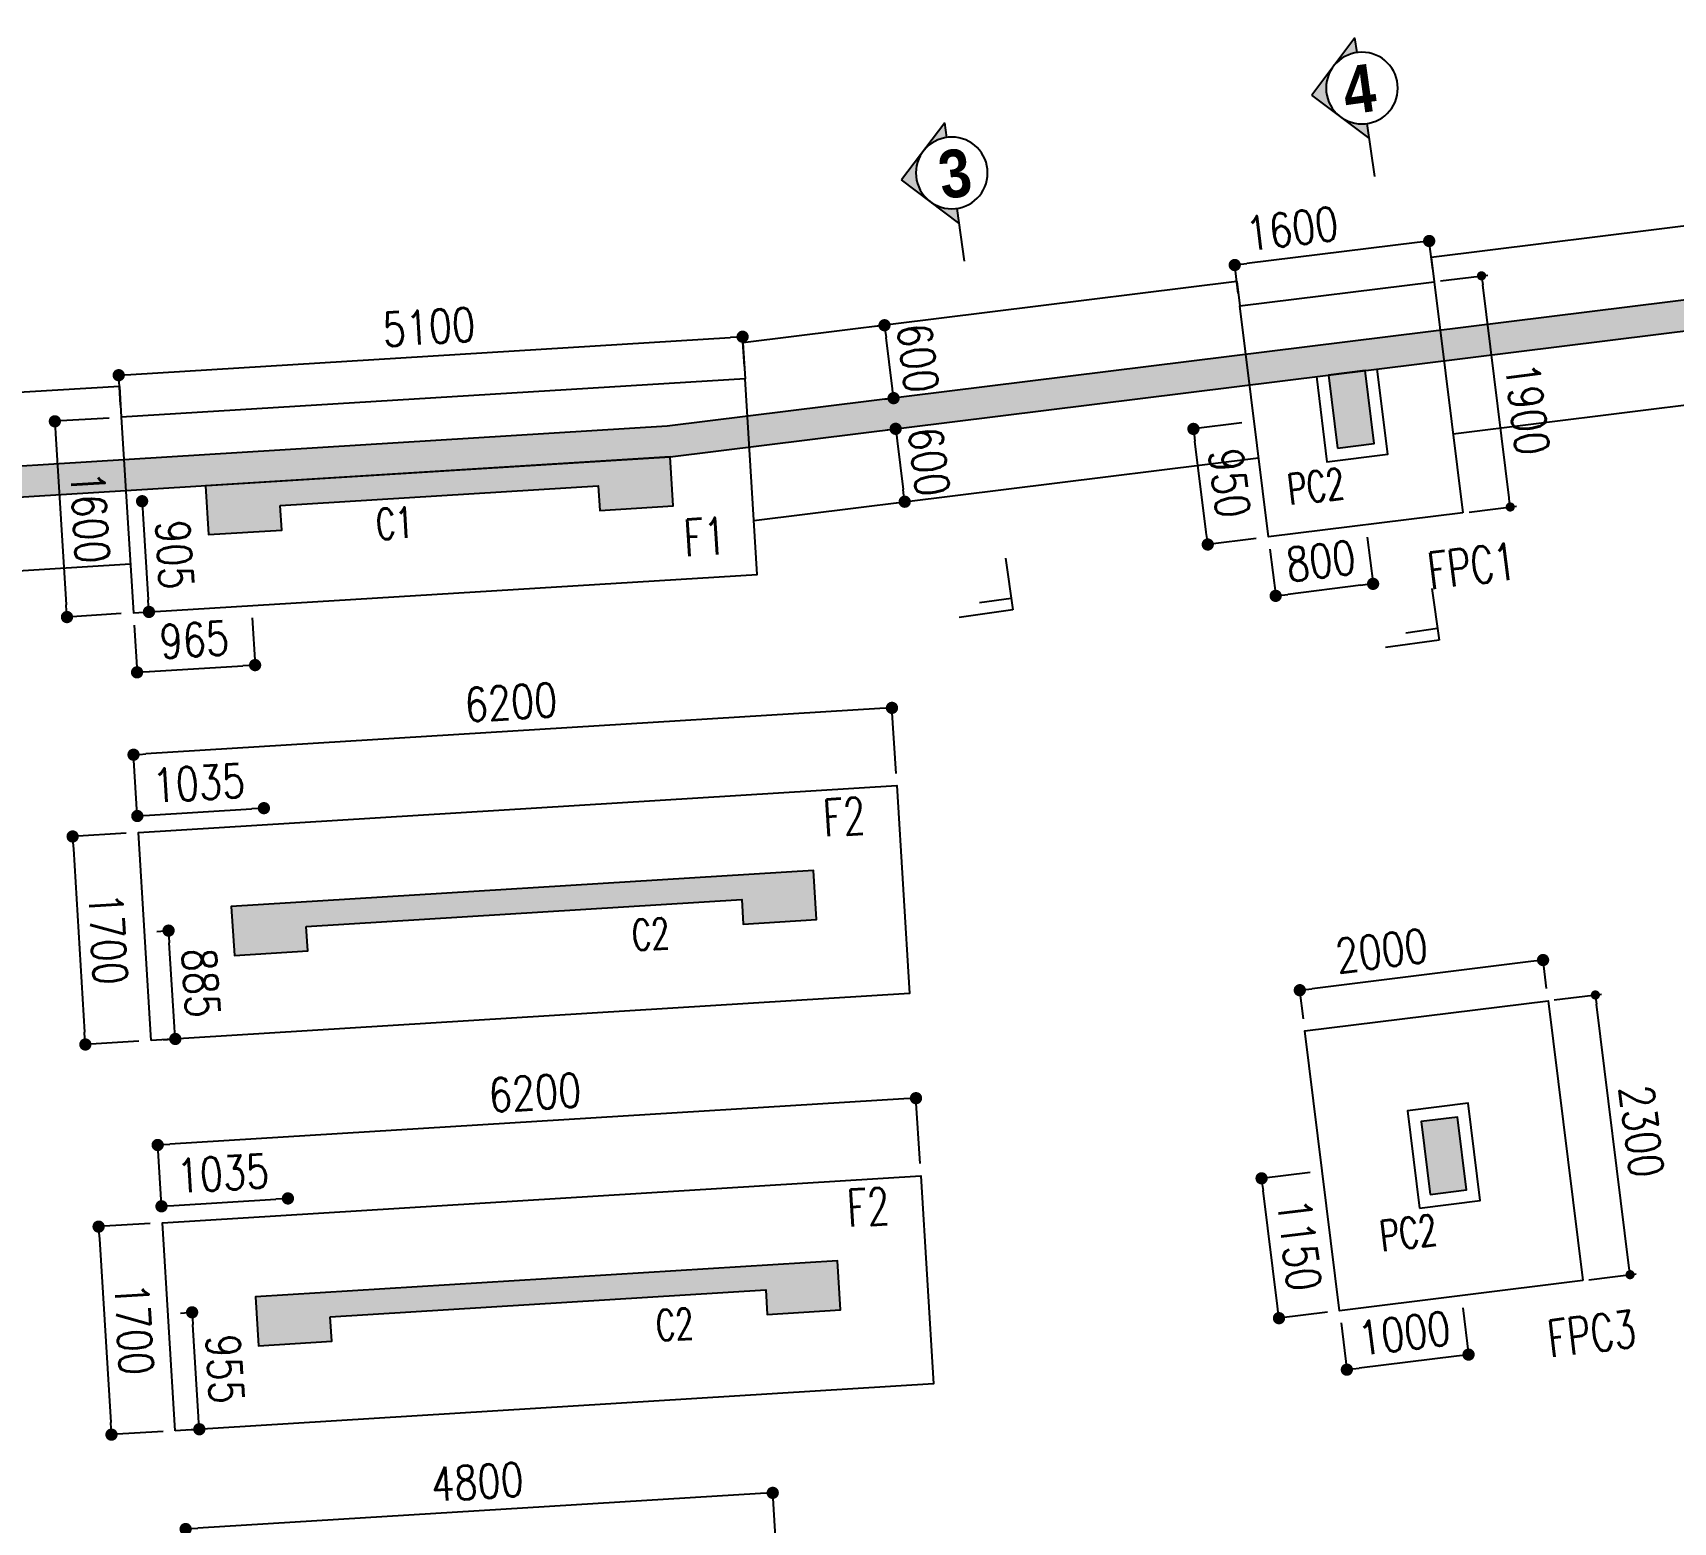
# Model space of a CAD drawing. Extents: x 473024 to 774629, y -1213442 to -1126596.
# Drawn here: x 539588 to 552974, y -1178833 to -1166683 of the extents above; entities that cross this region are included whole.
import ezdxf
from ezdxf.enums import TextEntityAlignment as Align

# ---------------------------------------------------------------- set-up
doc = ezdxf.new("R2010")
doc.units = 0
doc.header["$LTSCALE"] = 100
doc.header["$MEASUREMENT"] = 0
doc.header["$PDMODE"] = 2
doc.header["$PDSIZE"] = -10
doc.linetypes.add('CONTINU', pattern=[0])
doc.layers.get('0').update_dxf_attribs({"linetype": 'CONTINUOUS'})
doc.layers.get('Defpoints').update_dxf_attribs({"linetype": 'CONTINUOUS'})
for name, color, linetype in [('7', 7, 'CONTINUOUS'), ('a-podium col', 6, 'CONTINUOUS'), ('A-WAL', 7, 'CONTINUOUS'), ('C-STRU-COL-HAT', 253, 'CONTINUOUS'), ('COLNO', 6, 'CONTINUOUS'), ('column', 10, 'CONTINUOUS'), ('DIM1', 7, 'CONTINUOUS'), ('Footing', 2, 'CONTINUOUS'), ('Footing Nos', 4, 'CONTINUOUS'), ('PEDESTAL', 4, 'CONTINUOUS'), ('S-FOOTDIM', 9, 'CONTINUOUS'), ('sectecxt', 3, 'CONTINUOUS'), ('secton', 8, 'CONTINUOUS')]:
    doc.layers.add(name, color=color, linetype=linetype)
doc.styles.add('BOLD', font='bold.shx', dxfattribs={"width": 0.7})
doc.styles.add('ROMANS', font='romans.shx', dxfattribs={"width": 0.8})
doc.dimstyles.new('dim100', dxfattribs={"dimtxt": 275, "dimasz": 100, "dimexe": 50, "dimexo": 50, "dimgap": 100, "dimtad": 1, "dimdec": 0, "dimrnd": 5, "dimzin": 0, "dimdsep": 46, "dimtxsty": 'ROMANS', "dimblk": 'DOT', "dimcen": 0.09, "dimclrd": 9, "dimclre": 9, "dimclrt": 3, "dimadec": 0, "dimazin": 0, "dimtfac": 1, "dimtdec": 0, "dimtofl": 0, "dimtmove": 1, "dimatfit": 0, "dimldrblk": 'DOT', "dimfxl": 1, "dimtolj": 1, "dimtzin": 0, "dimarcsym": 0})

# ---------------------------------------------------------------- blocks, each defined once
blk = doc.blocks.new('_Dot')
at = {"color": 0, "linetype": 'ByBlock', "lineweight": -2}
blk.add_line((-0.5, 0), (-1, 0), dxfattribs=at)
at = {"color": 0, "linetype": 'ByBlock', "const_width": 0.5}
blk.add_lwpolyline([(-0.25, 0, 1), (0.25, 0, 1)], format="xyb", close=True, dxfattribs=at)
blk = doc.blocks.new('*D137')
at = {"layer": 'Defpoints', "color": 0, "transparency": 16777216}
for p in [(540646, -1176390), (540230, -1178119), (540751, -1178087)]:
    blk.add_point(p, dxfattribs=at)
at = {"layer": 'S-FOOTDIM', "color": 9, "lineweight": -2, "transparency": 16777216}
for p, q in [((540546, -1176396), (540125, -1176422)), ((540131, -1176522), (540224, -1178019)), ((540651, -1178093), (540230, -1178119))]:
    blk.add_line(p, q, dxfattribs=at)
at = {"layer": 'S-FOOTDIM', "color": 9, "lineweight": -2, "transparency": 16777216, "xscale": 100, "yscale": 100, "zscale": 100}
for p, rotation in [((540125, -1176422), 93.5320100666553), ((540230, -1178119), 273.5320100666553)]:
    blk.add_blockref('_Dot', p, dxfattribs=dict(at, rotation=rotation))
at = {"layer": 'S-FOOTDIM', "color": 3, "transparency": 16777216, "insert": (540414, -1177256), "char_height": 275, "attachment_point": 5, "rotation": 273.532, "style": 'ROMANS'}
blk.add_mtext('\\A1;1700', dxfattribs=at)
blk = doc.blocks.new('*D138')
at = {"layer": 'Defpoints', "color": 0, "transparency": 16777216}
for p in [(540607, -1175756), (546834, -1176008), (540646, -1176390)]:
    blk.add_point(p, dxfattribs=at)
at = {"layer": 'S-FOOTDIM', "color": 9, "lineweight": -2, "transparency": 16777216}
for p, q in [((546695, -1175380), (540707, -1175750)), ((546828, -1175908), (546795, -1175374)), ((540640, -1176290), (540607, -1175756))]:
    blk.add_line(p, q, dxfattribs=at)
at = {"layer": 'S-FOOTDIM', "color": 9, "lineweight": -2, "transparency": 16777216, "xscale": 100, "yscale": 100, "zscale": 100}
for p, rotation in [((546795, -1175374), 3.532010066655306), ((540607, -1175756), 183.5320100666553)]:
    blk.add_blockref('_Dot', p, dxfattribs=dict(at, rotation=rotation))
at = {"layer": 'S-FOOTDIM', "color": 3, "transparency": 16777216, "insert": (543686, -1175328), "char_height": 275, "attachment_point": 5, "rotation": 3.532, "style": 'ROMANS'}
blk.add_mtext('\\A1;6200', dxfattribs=at)
blk = doc.blocks.new('*D141')
at = {"layer": 'Defpoints', "color": 0, "transparency": 16777216}
for p in [(540449, -1173206), (540017, -1174936), (540554, -1174903)]:
    blk.add_point(p, dxfattribs=at)
at = {"layer": 'S-FOOTDIM', "color": 9, "lineweight": -2, "transparency": 16777216}
for p, q in [((540350, -1173212), (539913, -1173239)), ((539919, -1173339), (540011, -1174836)), ((540454, -1174909), (540017, -1174936))]:
    blk.add_line(p, q, dxfattribs=at)
at = {"layer": 'S-FOOTDIM', "color": 9, "lineweight": -2, "transparency": 16777216, "xscale": 100, "yscale": 100, "zscale": 100}
for p, rotation in [((539913, -1173239), 93.5320100666553), ((540017, -1174936), 273.5320100666553)]:
    blk.add_blockref('_Dot', p, dxfattribs=dict(at, rotation=rotation))
at = {"layer": 'S-FOOTDIM', "color": 3, "transparency": 16777216, "insert": (540202, -1174073), "char_height": 275, "attachment_point": 5, "rotation": 273.532, "style": 'ROMANS'}
blk.add_mtext('\\A1;1700', dxfattribs=at)
blk = doc.blocks.new('*D142')
at = {"layer": 'Defpoints', "color": 0, "transparency": 16777216}
for p in [(540410, -1172572), (546638, -1172824), (540449, -1173206)]:
    blk.add_point(p, dxfattribs=at)
at = {"layer": 'S-FOOTDIM', "color": 9, "lineweight": -2, "transparency": 16777216}
for p, q in [((546499, -1172196), (540510, -1172566)), ((546632, -1172724), (546599, -1172190)), ((540443, -1173106), (540410, -1172572))]:
    blk.add_line(p, q, dxfattribs=at)
at = {"layer": 'S-FOOTDIM', "color": 9, "lineweight": -2, "transparency": 16777216, "xscale": 100, "yscale": 100, "zscale": 100}
for p, rotation in [((546599, -1172190), 3.532010066655306), ((540410, -1172572), 183.5320100666553)]:
    blk.add_blockref('_Dot', p, dxfattribs=dict(at, rotation=rotation))
at = {"layer": 'S-FOOTDIM', "color": 3, "transparency": 16777216, "insert": (543490, -1172144), "char_height": 275, "attachment_point": 5, "rotation": 3.532, "style": 'ROMANS'}
blk.add_mtext('\\A1;6200', dxfattribs=at)
blk = doc.blocks.new('*D146')
at = {"layer": 'Defpoints', "color": 0, "transparency": 16777216}
for p in [(540835, -1178889), (545666, -1179236), (540875, -1179532)]:
    blk.add_point(p, dxfattribs=at)
at = {"layer": 'S-FOOTDIM', "color": 9, "lineweight": -2, "transparency": 16777216}
for p, q in [((545526, -1178600), (540935, -1178883)), ((545660, -1179137), (545626, -1178594)), ((540869, -1179432), (540835, -1178889))]:
    blk.add_line(p, q, dxfattribs=at)
at = {"layer": 'S-FOOTDIM', "color": 9, "lineweight": -2, "transparency": 16777216, "xscale": 100, "yscale": 100, "zscale": 100}
for p, rotation in [((545626, -1178594), 3.532010066655306), ((540835, -1178889), 183.5320100666553)]:
    blk.add_blockref('_Dot', p, dxfattribs=dict(at, rotation=rotation))
at = {"layer": 'S-FOOTDIM', "color": 3, "transparency": 16777216, "insert": (543216, -1178504), "char_height": 275, "attachment_point": 5, "rotation": 3.532, "style": 'ROMANS'}
blk.add_mtext('\\A1;4800', dxfattribs=at)
blk = doc.blocks.new('*D149')
at = {"layer": 'Defpoints', "color": 0, "transparency": 16777216}
for p in [(540310, -1169818), (539867, -1171449), (540409, -1171415)]:
    blk.add_point(p, dxfattribs=at)
at = {"layer": 'S-FOOTDIM', "color": 9, "lineweight": -2, "transparency": 16777216}
for p, q in [((540211, -1169825), (539768, -1169852)), ((539774, -1169952), (539861, -1171349)), ((540309, -1171421), (539867, -1171449))]:
    blk.add_line(p, q, dxfattribs=at)
at = {"layer": 'S-FOOTDIM', "color": 9, "lineweight": -2, "transparency": 16777216, "xscale": 100, "yscale": 100, "zscale": 100}
for p, rotation in [((539768, -1169852), 93.5320100666553), ((539867, -1171449), 273.5320100666553)]:
    blk.add_blockref('_Dot', p, dxfattribs=dict(at, rotation=rotation))
at = {"layer": 'S-FOOTDIM', "color": 3, "transparency": 16777216, "insert": (540055, -1170636), "char_height": 275, "attachment_point": 5, "rotation": 273.532, "style": 'ROMANS'}
blk.add_mtext('\\A1;1600', dxfattribs=at)
blk = doc.blocks.new('*D150')
at = {"layer": 'Defpoints', "color": 0, "transparency": 16777216}
for p in [(545380, -1169162), (545401, -1169504), (540310, -1169818)]:
    blk.add_point(p, dxfattribs=at)
at = {"layer": 'S-FOOTDIM', "color": 9, "lineweight": -2, "transparency": 16777216}
for p, q in [((540389, -1169470), (545280, -1169168)), ((545395, -1169404), (545380, -1169162)), ((540304, -1169719), (540289, -1169476))]:
    blk.add_line(p, q, dxfattribs=at)
at = {"layer": 'S-FOOTDIM', "color": 9, "lineweight": -2, "transparency": 16777216, "xscale": 100, "yscale": 100, "zscale": 100}
for p, rotation in [((545380, -1169162), 3.532010066655322), ((540289, -1169476), 183.5320100666553)]:
    blk.add_blockref('_Dot', p, dxfattribs=dict(at, rotation=rotation))
at = {"layer": 'S-FOOTDIM', "color": 3, "transparency": 16777216, "insert": (542820, -1169082), "char_height": 275, "attachment_point": 5, "rotation": 3.532, "style": 'ROMANS'}
blk.add_mtext('\\A1;5100', dxfattribs=at)
blk = doc.blocks.new('A$C0C5E7853')
at = {"layer": 'secton', "linetype": 'CONTINU', "ltscale": 240}
for points in [[(281, 842, -0.198912), (562, 959), (562, 1123)], [(281, 842), (0, 562), (281, 281, -0.198912), (165, 562, -0.198912)], [(562, 165, -0.198912), (281, 281), (562, 0)]]:
    blk.add_hatch(color=8, dxfattribs=at).paths.add_polyline_path(points)
at = {"layer": 'secton', "color": 2}
blk.add_line((562, 959, 0), (562, 1549, 0), dxfattribs=at)
at = {"layer": 'secton', "color": 2, "linetype": 'Continuous'}
for p, q in [((562, 1123, 0), (0, 562, 0)), ((562, 0, 0), (0, 562, 0)), ((562, 165, 0), (562, 0, 0))]:
    blk.add_line(p, q, dxfattribs=at)
at = {"layer": 'secton', "color": 2}
blk.add_circle((562, 562, 0), 397, dxfattribs=at)
blk = doc.blocks.new('*D281')
at = {"layer": 'Defpoints', "color": 0, "linetype": 'ByBlock', "transparency": 16777216}
for p in [(549615, -1176028), (550110, -1175967), (550252, -1177108)]:
    blk.add_point(p, dxfattribs=at)
at = {"layer": 'S-FOOTDIM', "color": 9, "lineweight": -2, "transparency": 16777216}
for p, q in [((550011, -1175979), (549615, -1176028)), ((549744, -1177070), (549627, -1176128)), ((550152, -1177120), (549757, -1177169))]:
    blk.add_line(p, q, dxfattribs=at)
at = {"layer": 'S-FOOTDIM', "color": 9, "linetype": 'ByBlock', "lineweight": -2, "transparency": 16777216, "xscale": 100, "yscale": 100, "zscale": 100}
for p, rotation in [((549615, -1176028), 97.0664807915418), ((549757, -1177169), 277.0664807915418)]:
    blk.add_blockref('_Dot', p, dxfattribs=dict(at, rotation=rotation))
at = {"layer": 'S-FOOTDIM', "color": 3, "linetype": 'ByBlock', "transparency": 16777216, "insert": (549922, -1176570), "char_height": 275, "attachment_point": 5, "rotation": 277.0665, "style": 'ROMANS'}
blk.add_mtext('\\A1;1150', dxfattribs=at)
blk = doc.blocks.new('DOT')
at = {"layer": '7', "color": 0, "linetype": 'ByBlock'}
blk.add_line((-0.5, 0), (-1, 0), dxfattribs=at)
at = {"layer": '7', "color": 0, "linetype": 'ByBlock', "const_width": 0.5}
blk.add_lwpolyline([(-0.25, 0, 1), (0.25, 0, 1)], format="xyb", close=True, dxfattribs=at)
blk = doc.blocks.new('*D282')
at = {"layer": 'Defpoints', "color": 0, "linetype": 'ByBlock', "transparency": 16777216}
for p in [(551245, -1176985), (550252, -1177108), (550311, -1177589)]:
    blk.add_point(p, dxfattribs=at)
at = {"layer": 'S-FOOTDIM', "color": 9, "lineweight": -2, "transparency": 16777216}
for p, q in [((551257, -1177084), (551304, -1177466)), ((550264, -1177207), (550311, -1177589)), ((551205, -1177478), (550410, -1177577))]:
    blk.add_line(p, q, dxfattribs=at)
at = {"layer": 'S-FOOTDIM', "color": 9, "linetype": 'ByBlock', "lineweight": -2, "transparency": 16777216}
for p, xscale, yscale, zscale, rotation in [((550311, -1177589), 100, 100, 100, 187.0664807947774), ((551304, -1177466), 99.99999999999999, 99.99999999999999, 99.99999999999999, 7.066480794777444)]:
    blk.add_blockref('_Dot', p, dxfattribs=dict(at, xscale=xscale, yscale=yscale, zscale=zscale, rotation=rotation))
at = {"layer": 'S-FOOTDIM', "color": 3, "linetype": 'ByBlock', "transparency": 16777216, "insert": (550779, -1177292), "char_height": 275, "attachment_point": 5, "rotation": 7.0665, "style": 'ROMANS'}
blk.add_mtext('\\A1;1000', dxfattribs=at)
blk = doc.blocks.new('*D283')
at = {"layer": 'Defpoints', "color": 0, "linetype": 'ByBlock', "transparency": 16777216}
for p in [(549554, -1169853), (549059, -1169914), (549671, -1170795)]:
    blk.add_point(p, dxfattribs=at)
at = {"layer": 'S-FOOTDIM', "color": 9, "lineweight": -2, "transparency": 16777216}
for p, q in [((549454, -1169865), (549059, -1169914)), ((549163, -1170757), (549071, -1170013)), ((549571, -1170807), (549176, -1170857))]:
    blk.add_line(p, q, dxfattribs=at)
at = {"layer": 'S-FOOTDIM', "color": 9, "linetype": 'ByBlock', "lineweight": -2, "transparency": 16777216}
for p, xscale, yscale, zscale, rotation in [((549059, -1169914), 99.99999999999999, 99.99999999999999, 99.99999999999999, 97.06648079153602), ((549176, -1170857), 100, 100, 100, 277.066480791536)]:
    blk.add_blockref('_Dot', p, dxfattribs=dict(at, xscale=xscale, yscale=yscale, zscale=zscale, rotation=rotation))
at = {"layer": 'S-FOOTDIM', "color": 3, "linetype": 'ByBlock', "transparency": 16777216, "insert": (549353, -1170356), "char_height": 275, "attachment_point": 5, "rotation": 277.0665, "style": 'ROMANS'}
blk.add_mtext('\\A1;950', dxfattribs=at)
blk = doc.blocks.new('*D284')
at = {"layer": 'Defpoints', "color": 0, "linetype": 'ByBlock', "transparency": 16777216}
for p in [(550465, -1170697), (549671, -1170795), (549730, -1171276)]:
    blk.add_point(p, dxfattribs=at)
at = {"layer": 'S-FOOTDIM', "color": 9, "lineweight": -2, "transparency": 16777216}
for p, q in [((550477, -1170796), (550525, -1171178)), ((549683, -1170894), (549730, -1171276)), ((550426, -1171190), (549829, -1171264))]:
    blk.add_line(p, q, dxfattribs=at)
at = {"layer": 'S-FOOTDIM', "color": 9, "linetype": 'ByBlock', "lineweight": -2, "transparency": 16777216}
for p, xscale, yscale, zscale, rotation in [((549730, -1171276), 99.99999999999999, 99.99999999999999, 99.99999999999999, 187.0664807955901), ((550525, -1171178), 100, 100, 100, 7.066480795590108)]:
    blk.add_blockref('_Dot', p, dxfattribs=dict(at, xscale=xscale, yscale=yscale, zscale=zscale, rotation=rotation))
at = {"layer": 'S-FOOTDIM', "color": 3, "linetype": 'ByBlock', "transparency": 16777216, "insert": (550098, -1170991), "char_height": 275, "attachment_point": 5, "rotation": 7.0665, "style": 'ROMANS'}
blk.add_mtext('\\A1;800', dxfattribs=at)
blk = doc.blocks.new('*D285')
at = {"layer": 'Defpoints', "color": 0, "linetype": 'ByBlock', "transparency": 16777216}
for p in [(551410, -1168665), (551025, -1168713), (551258, -1170598)]:
    blk.add_point(p, dxfattribs=at)
at = {"layer": 'S-FOOTDIM', "color": 9, "lineweight": -2, "transparency": 16777216}
for p, q in [((551074, -1168707), (551460, -1168659)), ((551635, -1170476), (551420, -1168739)), ((551308, -1170592), (551694, -1170544))]:
    blk.add_line(p, q, dxfattribs=at)
at = {"layer": 'S-FOOTDIM', "color": 9, "linetype": 'ByBlock', "lineweight": -2, "transparency": 16777216, "xscale": 75, "yscale": 75, "zscale": 75}
for p, rotation in [((551410, -1168665), 97.06648081012553), ((551644, -1170551), 277.0664808101255)]:
    blk.add_blockref('_Dot', p, dxfattribs=dict(at, rotation=rotation))
at = {"layer": 'S-FOOTDIM', "color": 3, "linetype": 'ByBlock', "transparency": 16777216, "insert": (551784, -1169751), "char_height": 275, "attachment_point": 5, "rotation": 277.0665, "style": 'ROMANS'}
blk.add_mtext('\\A1;1900', dxfattribs=at)
blk = doc.blocks.new('*D286')
at = {"layer": 'Defpoints', "color": 0, "linetype": 'ByBlock', "transparency": 16777216}
for p in [(549396, -1168577), (551025, -1168713), (549437, -1168910)]:
    blk.add_point(p, dxfattribs=at)
at = {"layer": 'S-FOOTDIM', "color": 9, "lineweight": -2, "transparency": 16777216}
for p, q in [((550884, -1168393), (549495, -1168565)), ((551012, -1168614), (550983, -1168381)), ((549424, -1168810), (549396, -1168577))]:
    blk.add_line(p, q, dxfattribs=at)
at = {"layer": 'S-FOOTDIM', "color": 9, "linetype": 'ByBlock', "lineweight": -2, "transparency": 16777216, "xscale": 100, "yscale": 100, "zscale": 100}
for p, rotation in [((550983, -1168381), 7.066480810128965), ((549396, -1168577), 187.0664808101289)]:
    blk.add_blockref('_Dot', p, dxfattribs=dict(at, rotation=rotation))
at = {"layer": 'S-FOOTDIM', "color": 3, "linetype": 'ByBlock', "transparency": 16777216, "insert": (549864, -1168280), "char_height": 275, "attachment_point": 5, "rotation": 7.0665, "style": 'ROMANS'}
blk.add_mtext('\\A1;1600', dxfattribs=at)
blk = doc.blocks.new('*D356')
at = {"layer": 'Defpoints', "color": 0, "linetype": 'ByBlock', "transparency": 16777216}
for p in [(540692, -1177133), (540888, -1177121), (540751, -1178087)]:
    blk.add_point(p, dxfattribs=at)
at = {"layer": 'S-FOOTDIM', "color": 9, "lineweight": -2, "transparency": 16777216}
for p, q in [((540792, -1177127), (540888, -1177121)), ((540941, -1177975), (540894, -1177221)), ((540851, -1178081), (540947, -1178075))]:
    blk.add_line(p, q, dxfattribs=at)
at = {"layer": 'S-FOOTDIM', "color": 9, "linetype": 'ByBlock', "lineweight": -2, "transparency": 16777216, "xscale": 100, "yscale": 100, "zscale": 100}
for p, rotation in [((540888, -1177121), 93.53201006618751), ((540947, -1178075), 273.5320100661875)]:
    blk.add_blockref('_Dot', p, dxfattribs=dict(at, rotation=rotation))
at = {"layer": 'S-FOOTDIM', "color": 3, "linetype": 'ByBlock', "transparency": 16777216, "insert": (541155, -1177583), "char_height": 275, "attachment_point": 5, "rotation": 273.532, "style": 'ROMANS'}
blk.add_mtext('\\A1;955', dxfattribs=at)
blk = doc.blocks.new('*D357')
at = {"layer": 'Defpoints', "color": 0, "linetype": 'ByBlock', "transparency": 16777216}
for p in [(541670, -1176192), (541679, -1176326), (540646, -1176390)]:
    blk.add_point(p, dxfattribs=at)
at = {"layer": 'S-FOOTDIM', "color": 9, "lineweight": -2, "transparency": 16777216}
for p, q in [((540738, -1176249), (541570, -1176198)), ((541672, -1176227), (541670, -1176192)), ((540640, -1176290), (540638, -1176256))]:
    blk.add_line(p, q, dxfattribs=at)
at = {"layer": 'S-FOOTDIM', "color": 9, "linetype": 'ByBlock', "lineweight": -2, "transparency": 16777216, "xscale": 100, "yscale": 100, "zscale": 100}
for p, rotation in [((541670, -1176192), 3.53201006618925), ((540638, -1176256), 183.5320100661893)]:
    blk.add_blockref('_Dot', p, dxfattribs=dict(at, rotation=rotation))
at = {"layer": 'S-FOOTDIM', "color": 3, "linetype": 'ByBlock', "transparency": 16777216, "insert": (541139, -1175987), "char_height": 275, "attachment_point": 5, "rotation": 3.532, "style": 'ROMANS'}
blk.add_mtext('\\A1;1035', dxfattribs=at)
blk = doc.blocks.new('*D360')
at = {"layer": 'Defpoints', "color": 0, "linetype": 'ByBlock', "transparency": 16777216}
for p in [(540500, -1174019), (540696, -1174007), (540554, -1174903)]:
    blk.add_point(p, dxfattribs=at)
at = {"layer": 'S-FOOTDIM', "color": 9, "lineweight": -2, "transparency": 16777216}
for p, q in [((540599, -1174013), (540696, -1174007)), ((540745, -1174791), (540702, -1174107)), ((540654, -1174897), (540751, -1174891))]:
    blk.add_line(p, q, dxfattribs=at)
at = {"layer": 'S-FOOTDIM', "color": 9, "linetype": 'ByBlock', "lineweight": -2, "transparency": 16777216, "xscale": 100, "yscale": 100, "zscale": 100}
for p, rotation in [((540696, -1174007), 93.5320100661842), ((540751, -1174891), 273.5320100661842)]:
    blk.add_blockref('_Dot', p, dxfattribs=dict(at, rotation=rotation))
at = {"layer": 'S-FOOTDIM', "color": 3, "linetype": 'ByBlock', "transparency": 16777216, "insert": (540960, -1174434), "char_height": 275, "attachment_point": 5, "rotation": 273.532, "style": 'ROMANS'}
blk.add_mtext('\\A1;885', dxfattribs=at)
blk = doc.blocks.new('*D361')
at = {"layer": 'Defpoints', "color": 0, "linetype": 'ByBlock', "transparency": 16777216}
for p in [(541474, -1173008), (540449, -1173206), (541482, -1173142)]:
    blk.add_point(p, dxfattribs=at)
at = {"layer": 'S-FOOTDIM', "color": 9, "lineweight": -2, "transparency": 16777216}
for p, q in [((540443, -1173106), (540441, -1173072)), ((540541, -1173066), (541374, -1173014)), ((541476, -1173043), (541474, -1173008))]:
    blk.add_line(p, q, dxfattribs=at)
at = {"layer": 'S-FOOTDIM', "color": 9, "linetype": 'ByBlock', "lineweight": -2, "transparency": 16777216, "xscale": 100, "yscale": 100, "zscale": 100}
for p, rotation in [((541474, -1173008), 3.53201006618925), ((540441, -1173072), 183.5320100661893)]:
    blk.add_blockref('_Dot', p, dxfattribs=dict(at, rotation=rotation))
at = {"layer": 'S-FOOTDIM', "color": 3, "linetype": 'ByBlock', "transparency": 16777216, "insert": (540943, -1172803), "char_height": 275, "attachment_point": 5, "rotation": 3.532, "style": 'ROMANS'}
blk.add_mtext('\\A1;1035', dxfattribs=at)
blk = doc.blocks.new('*D364')
at = {"layer": 'Defpoints', "color": 0, "linetype": 'ByBlock', "transparency": 16777216}
for p in [(541372, -1171356), (540409, -1171415), (541402, -1171841)]:
    blk.add_point(p, dxfattribs=at)
at = {"layer": 'S-FOOTDIM', "color": 9, "lineweight": -2, "transparency": 16777216}
for p, q in [((541378, -1171456), (541402, -1171841)), ((540415, -1171515), (540439, -1171900)), ((540539, -1171894), (541302, -1171847))]:
    blk.add_line(p, q, dxfattribs=at)
at = {"layer": 'S-FOOTDIM', "color": 9, "linetype": 'ByBlock', "lineweight": -2, "transparency": 16777216}
for p, xscale, yscale, zscale, rotation in [((540439, -1171900), 99.99999999999999, 99.99999999999999, 99.99999999999999, 183.5320100658596), ((541402, -1171841), 100, 100, 100, 3.53201006585967)]:
    blk.add_blockref('_Dot', p, dxfattribs=dict(at, xscale=xscale, yscale=yscale, zscale=zscale, rotation=rotation))
at = {"layer": 'S-FOOTDIM', "color": 3, "linetype": 'ByBlock', "transparency": 16777216, "insert": (540906, -1171634), "char_height": 275, "attachment_point": 5, "rotation": 3.532, "style": 'ROMANS'}
blk.add_mtext('\\A1;965', dxfattribs=at)
blk = doc.blocks.new('*D365')
at = {"layer": 'Defpoints', "color": 0, "linetype": 'ByBlock', "transparency": 16777216}
for p in [(540353, -1170511), (540409, -1171415), (540536, -1171407)]:
    blk.add_point(p, dxfattribs=at)
at = {"layer": 'S-FOOTDIM', "color": 9, "lineweight": -2, "transparency": 16777216}
for p, q in [((540453, -1170505), (540480, -1170504)), ((540487, -1170603), (540530, -1171308)), ((540509, -1171409), (540536, -1171407))]:
    blk.add_line(p, q, dxfattribs=at)
at = {"layer": 'S-FOOTDIM', "color": 9, "linetype": 'ByBlock', "lineweight": -2, "transparency": 16777216, "xscale": 100, "yscale": 100, "zscale": 100}
for p, rotation in [((540480, -1170504), 93.5320100658514), ((540536, -1171407), 273.5320100658514)]:
    blk.add_blockref('_Dot', p, dxfattribs=dict(at, rotation=rotation))
at = {"layer": 'S-FOOTDIM', "color": 3, "linetype": 'ByBlock', "transparency": 16777216, "insert": (540745, -1170941), "char_height": 275, "attachment_point": 5, "rotation": 273.532, "style": 'ROMANS'}
blk.add_mtext('\\A1;905', dxfattribs=at)
blk = doc.blocks.new('*D539')
at = {"layer": 'Defpoints', "color": 0, "linetype": 'ByBlock', "transparency": 16777216}
for p in [(546363, -1169089), (546538, -1169068), (546437, -1169685)]:
    blk.add_point(p, dxfattribs=at)
at = {"layer": 'S-FOOTDIM', "color": 9, "lineweight": -2, "transparency": 16777216}
for p, q in [((546462, -1169077), (546538, -1169068)), ((546600, -1169564), (546551, -1169167)), ((546536, -1169672), (546612, -1169663))]:
    blk.add_line(p, q, dxfattribs=at)
at = {"layer": 'S-FOOTDIM', "color": 9, "linetype": 'ByBlock', "lineweight": -2, "transparency": 16777216, "xscale": 100, "yscale": 100, "zscale": 100}
for p, rotation in [((546538, -1169068), 97.06642161483317), ((546612, -1169663), 277.0664216148332)]:
    blk.add_blockref('_Dot', p, dxfattribs=dict(at, rotation=rotation))
at = {"layer": 'S-FOOTDIM', "color": 3, "linetype": 'ByBlock', "transparency": 16777216, "insert": (546811, -1169336), "char_height": 275, "attachment_point": 5, "rotation": 277.0664, "style": 'ROMANS'}
blk.add_mtext('\\A1;600', dxfattribs=at)
blk = doc.blocks.new('*D540')
at = {"layer": 'Defpoints', "color": 0, "linetype": 'ByBlock', "transparency": 16777216}
for p in [(546462, -1169934), (546535, -1170529), (546703, -1170508)]:
    blk.add_point(p, dxfattribs=at)
at = {"layer": 'S-FOOTDIM', "color": 9, "lineweight": -2, "transparency": 16777216}
for p, q in [((546561, -1169921), (546629, -1169913)), ((546641, -1170012), (546691, -1170409)), ((546635, -1170517), (546703, -1170508))]:
    blk.add_line(p, q, dxfattribs=at)
at = {"layer": 'S-FOOTDIM', "color": 9, "linetype": 'ByBlock', "lineweight": -2, "transparency": 16777216, "xscale": 100, "yscale": 100, "zscale": 100}
for p, rotation in [((546629, -1169913), 97.0664216148359), ((546703, -1170508), 277.0664216148359)]:
    blk.add_blockref('_Dot', p, dxfattribs=dict(at, rotation=rotation))
at = {"layer": 'S-FOOTDIM', "color": 3, "linetype": 'ByBlock', "transparency": 16777216, "insert": (546902, -1170181), "char_height": 275, "attachment_point": 5, "rotation": 277.0664, "style": 'ROMANS'}
blk.add_mtext('\\A1;600', dxfattribs=at)
blk = doc.blocks.new('*D615')
at = {"layer": 'Defpoints', "color": 0, "linetype": 'ByBlock', "transparency": 16777216}
for p in [(551953, -1174579), (552339, -1174532), (552236, -1176862)]:
    blk.add_point(p, dxfattribs=at)
at = {"layer": 'S-FOOTDIM', "color": 9, "lineweight": -2, "transparency": 16777216}
for p, q in [((552003, -1174573), (552389, -1174525)), ((552613, -1176740), (552348, -1174606)), ((552286, -1176856), (552672, -1176808))]:
    blk.add_line(p, q, dxfattribs=at)
at = {"layer": 'S-FOOTDIM', "color": 9, "linetype": 'ByBlock', "lineweight": -2, "transparency": 16777216, "xscale": 75, "yscale": 75, "zscale": 75}
for p, rotation in [((552339, -1174532), 97.06648081012567), ((552622, -1176814), 277.0664808101257)]:
    blk.add_blockref('_Dot', p, dxfattribs=dict(at, rotation=rotation))
at = {"layer": 'S-FOOTDIM', "color": 3, "linetype": 'ByBlock', "transparency": 16777216, "insert": (552716, -1175644), "char_height": 275, "attachment_point": 5, "rotation": 277.0665, "style": 'ROMANS'}
blk.add_mtext('\\A1;2300', dxfattribs=at)
blk = doc.blocks.new('*D616')
at = {"layer": 'Defpoints', "color": 0, "linetype": 'ByBlock', "transparency": 16777216}
for p in [(549927, -1174493), (551953, -1174579), (549969, -1174825)]:
    blk.add_point(p, dxfattribs=at)
at = {"layer": 'S-FOOTDIM', "color": 9, "lineweight": -2, "transparency": 16777216}
for p, q in [((551813, -1174259), (550027, -1174481)), ((551941, -1174480), (551912, -1174247)), ((549956, -1174726), (549927, -1174493))]:
    blk.add_line(p, q, dxfattribs=at)
at = {"layer": 'S-FOOTDIM', "color": 9, "linetype": 'ByBlock', "lineweight": -2, "transparency": 16777216, "xscale": 100, "yscale": 100, "zscale": 100}
for p, rotation in [((551912, -1174247), 7.066480810124308), ((549927, -1174493), 187.0664808101243)]:
    blk.add_blockref('_Dot', p, dxfattribs=dict(at, rotation=rotation))
at = {"layer": 'S-FOOTDIM', "color": 3, "linetype": 'ByBlock', "transparency": 16777216, "insert": (550594, -1174171), "char_height": 275, "attachment_point": 5, "rotation": 7.0665, "style": 'ROMANS'}
blk.add_mtext('\\A1;2000', dxfattribs=at)

msp = doc.modelspace()

# ---------------------------------------------------------------- hatches: boundary and pattern name
at = {"layer": 'C-STRU-COL-HAT'}
h = msp.add_hatch(color=256, dxfattribs=at)
h.dxf.hatch_style = 1
h.paths.add_polyline_path([(481171.4, -1168245.7), (481145.8, -1168494.4), (497157.5, -1170143.1), (507507.6, -1170782.2), (534409.4, -1170782.1), (544787.9, -1170141), (561418, -1168079.6), (561367.8, -1167833.9), (544764.8, -1169892), (534400.3, -1170532.2), (507515.3, -1170532.2), (497178.8, -1169893.9)])
h = msp.add_hatch(color=256, dxfattribs=at)
h.dxf.hatch_style = 1
h.paths.add_polyline_path([(550161.8, -1169474.7), (550235.6, -1170070.2), (550533.3, -1170033.3), (550459.5, -1169437.8)])
h = msp.add_hatch(color=256, dxfattribs=at)
h.dxf.hatch_style = 1
h.paths.add_polyline_path([(541607.4, -1170539.8), (544202.5, -1170379.6), (544214.8, -1170579.3), (544813.6, -1170542.3), (544789, -1170143.1), (540996.2, -1170377.2), (540996.2, -1170377.2), (540996.2, -1170377.2), (541020.9, -1170776.4), (541619.7, -1170739.4)])
h = msp.add_hatch(color=256, dxfattribs=at)
h.dxf.hatch_style = 1
h.paths.add_polyline_path([(541819.3, -1173973.3), (545372.6, -1173754), (545384.9, -1173953.6), (545983.7, -1173916.6), (545959.1, -1173517.4), (541208.1, -1173810.6), (541208.1, -1173810.6), (541208.1, -1173810.6), (541232.8, -1174209.9), (541831.6, -1174172.9)])
h = msp.add_hatch(color=256, dxfattribs=at)
h.dxf.hatch_style = 1
h.paths.add_polyline_path([(550990.5, -1176159.9), (551288.2, -1176123), (551214.4, -1175527.6), (550916.7, -1175564.5)])
h = msp.add_hatch(color=256, dxfattribs=at)
h.dxf.hatch_style = 1
h.paths.add_polyline_path([(542015.9, -1177157.2), (545569.1, -1176937.9), (545581.4, -1177137.5), (546180.3, -1177100.6), (546155.6, -1176701.3), (541404.7, -1176994.6), (541404.7, -1176994.6), (541404.7, -1176994.6), (541429.3, -1177393.8), (542028.2, -1177356.8)])

# ---------------------------------------------------------------- linework, layer by layer
at = {"layer": 'a-podium col', "elevation": 0}
for points in [[(550235.6, -1170070.2), (550533.3, -1170033.3), (550459.5, -1169437.8), (550161.8, -1169474.7)], [(550990.5, -1176159.9), (551288.2, -1176123), (551214.4, -1175527.6), (550916.7, -1175564.5)]]:
    msp.add_lwpolyline(points, close=True, dxfattribs=at)
at = {"layer": 'A-WAL', "color": 6, "elevation": 0}
for points in [[(561383.8, -1167831.9), (558244.7, -1168221), (558170.3, -1168230.2), (544764.8, -1169892), (534400.3, -1170532.2), (507515.3, -1170532.2), (497178.8, -1169893.9), (481171.4, -1168245.7)], [(481145.8, -1168494.4), (497158.3, -1170143.1), (507507.6, -1170782.2), (534408, -1170782.2), (544787.9, -1170141), (558201, -1168478.3), (558275.5, -1168469.1), (561438.1, -1168077.1)]]:
    msp.add_lwpolyline(points, dxfattribs=at)
at = {"layer": 'column', "color": 1, "elevation": 0}
for points in [[(541607.4, -1170539.8), (544202.5, -1170379.6), (544214.8, -1170579.3), (544813.6, -1170542.3), (544789, -1170143.1), (540996.2, -1170377.2), (540996.2, -1170377.2), (540996.2, -1170377.2), (541020.9, -1170776.4), (541619.7, -1170739.4), (541607.4, -1170539.8)], [(541607.4, -1170539.8), (544202.5, -1170379.6), (544214.8, -1170579.3), (544813.6, -1170542.3), (544789, -1170143.1), (540996.2, -1170377.2), (540996.2, -1170377.2), (540996.2, -1170377.2), (541020.9, -1170776.4), (541619.7, -1170739.4), (541607.4, -1170539.8)], [(541819.3, -1173973.3), (545372.6, -1173754), (545384.9, -1173953.6), (545983.7, -1173916.6), (545959.1, -1173517.4), (541208.1, -1173810.6), (541208.1, -1173810.6), (541208.1, -1173810.6), (541232.8, -1174209.9), (541831.6, -1174172.9), (541819.3, -1173973.3)], [(541819.3, -1173973.3), (545372.6, -1173754), (545384.9, -1173953.6), (545983.7, -1173916.6), (545959.1, -1173517.4), (541208.1, -1173810.6), (541208.1, -1173810.6), (541208.1, -1173810.6), (541232.8, -1174209.9), (541831.6, -1174172.9), (541819.3, -1173973.3)], [(542015.9, -1177157.2), (545569.1, -1176937.9), (545581.4, -1177137.5), (546180.3, -1177100.6), (546155.6, -1176701.3), (541404.7, -1176994.6), (541404.7, -1176994.6), (541404.7, -1176994.6), (541429.3, -1177393.8), (542028.2, -1177356.8), (542015.9, -1177157.2)], [(542015.9, -1177157.2), (545569.1, -1176937.9), (545581.4, -1177137.5), (546180.3, -1177100.6), (546155.6, -1176701.3), (541404.7, -1176994.6), (541404.7, -1176994.6), (541404.7, -1176994.6), (541429.3, -1177393.8), (542028.2, -1177356.8), (542015.9, -1177157.2)]]:
    msp.add_lwpolyline(points, dxfattribs=at)
at = {"layer": 'Footing'}
for p, q in [((556942.8, -1167777.8, 0), (551000, -1168514.5, 0)), ((551000, -1168514.5, 0), (551024.6, -1168712.8, 0)), ((549412.2, -1168711.3, 0), (545382.7, -1169210.8, 0)), ((549412.2, -1168711.3, 0), (549436.8, -1168909.6, 0)), ((545382.7, -1169210.8, 0), (545400.8, -1169504.2, 0)), ((551178.4, -1169953.5, 0), (557121.2, -1169216.8, 0)), ((540295, -1169566.9, 0), (538797.8, -1169659.4, 0)), ((540295, -1169566.9, 0), (540310.5, -1169818.3, 0)), ((545472.2, -1170660.8, 0), (549590.6, -1170150.3, 0)), ((538887.2, -1171106.7, 0), (540384.3, -1171014.2, 0))]:
    msp.add_line(p, q, dxfattribs=at)
at = {"layer": 'Footing', "elevation": 0}
for points in [[(551258.4, -1170598.4), (549670.5, -1170795.2), (549436.8, -1168909.6), (551024.6, -1168712.8)], [(540310.5, -1169818.3), (540409.1, -1171415.3), (545499.4, -1171101.1), (545400.8, -1169504.2)], [(540554.2, -1174903), (540449.5, -1173206.2), (546637.7, -1172824.3), (546742.4, -1174521)], [(552236.3, -1176862), (550251.5, -1177108), (549968.6, -1174825.5), (551953.4, -1174579.4)], [(540750.7, -1178086.9), (540646, -1176390.2), (546834.2, -1176008.2), (546938.9, -1177705)]]:
    msp.add_lwpolyline(points, close=True, dxfattribs=at)
at = {"layer": 'PEDESTAL', "color": 4, "elevation": 0}
msp.add_lwpolyline([(550062.6, -1169487), (550148.7, -1170181.7), (550644.9, -1170120.2), (550558.8, -1169425.5)], dxfattribs=at)
msp.add_lwpolyline([(550903.6, -1176271.4), (551399.8, -1176209.9), (551301.4, -1175416), (550805.2, -1175477.5)], close=True, dxfattribs=at)
at = {"layer": 'secton', "color": 2, "linetype": 'Continuous'}
for p, q in [((547526.7, -1170969.4), (547585.7, -1171391)), ((551005.4, -1171215.3), (551064.5, -1171636.9))]:
    msp.add_line(p, q, dxfattribs=at)
at = {"layer": 'secton', "color": 6, "linetype": 'Continuous'}
for p, q in [((547572.7, -1171297.7), (547314.5, -1171333.8)), ((547585.7, -1171391), (547147.9, -1171452.3)), ((551064.5, -1171636.9), (550626.6, -1171698.2)), ((551051.4, -1171543.6), (550793.3, -1171579.7))]:
    msp.add_line(p, q, dxfattribs=at)

# ---------------------------------------------------------------- block references
at = {"layer": 'DIM1', "color": 8, "linetype": 'CONTINU', "ltscale": 240, "xscale": -0.7369315199030098, "yscale": 0.73693151990301, "zscale": 0.7369315199030098, "rotation": 187.9686418796738}
for p in [(549966.7, -1166780.5, 0), (546619.4, -1167473.1, 0)]:
    msp.add_blockref('A$C0C5E7853', p, dxfattribs=at)

# ---------------------------------------------------------------- texts
at = {"layer": 'COLNO', "style": 'ROMANS', "width": 0.7}
for s, rotation, p in [('PC2', 7.06648, (550273.5, -1170230.2, 0)), ('C1', 3.53201, (542688.1, -1170549.7, 0)), ('C2', 3.53199, (544775.7, -1173901.5, 0)), ('PC2', 7.06648, (551028.4, -1176320, 0)), ('C2', 3.53201, (544972.3, -1177085.5, 0))]:
    msp.add_text(s, height=250, rotation=rotation, dxfattribs=at).set_placement(p, align=Align.TOP_RIGHT)
at = {"layer": 'Footing Nos', "color": 6, "style": 'ROMANS', "width": 0.7}
for s, rotation, p in [('F1', 3.53201, (545234.3, -1170633.7, 0)), ('FPC1', 7.06648, (551669.7, -1170839, 0)), ('F2', 3.53201, (546370.8, -1172917.5, 0)), ('F2', 3.53201, (546567.3, -1176101.4, 0)), ('FPC3', 7.06648, (552647.7, -1177102.6, 0))]:
    msp.add_text(s, height=300, rotation=rotation, dxfattribs=at).set_placement(p, align=Align.TOP_RIGHT)
at = {"layer": 'sectecxt', "color": 6, "linetype": 'Continuous', "style": 'BOLD', "width": 0.9}
for s, p in [('4', (550308.6, -1167352.7)), ('3', (547010.6, -1168040.7))]:
    msp.add_text(s, height=390, rotation=7.96864, dxfattribs=at).set_placement(p)

# ---------------------------------------------------------------- dimensions: what is measured, and where the dimension line sits
at = {"layer": 'S-FOOTDIM', "color": 3}
for base, p1, p2, angle, override, picture, middle, dimtype in [((549395.6, -1168577.4, 0), (551024.6, -1168712.8, 0), (549436.8, -1168909.6, 0), 187.06648, {"dimtxt": 275, "dimasz": 100, "dimexe": 0, "dimexo": 100, "dimpost": '\\X'}, '*D286', (549892.7, -1168515.7, 0), 160), ((551410.3, -1168665, 0), (551258.4, -1170598.4, 0), (551024.6, -1168712.8, 0), 97.06648, {"dimtxt": 275, "dimasz": 75, "dimpost": '\\X'}, '*D285', (551548.5, -1169780, 0), 160), ((546538.5, -1169067.5), (546436.9, -1169684.7, 0), (546363.1, -1169089.3, 0), 97.06642, {"dimexe": 0, "dimexo": 100, "dimpost": '\\X', "dimblk": 'Dot'}, '*D539', (546575.4, -1169365.3), 161), ((546702.9, -1170508.2), (546461.5, -1169933.6, 0), (546535.3, -1170529, 0), 277.06642, {"dimexe": 0, "dimexo": 100, "dimpost": '\\X', "dimblk": 'Dot'}, '*D540', (546666, -1170210.5), 161), ((549927.4, -1174493.2, 0), (551953.4, -1174579.4, 0), (549968.6, -1174825.5, 0), 187.06648, {"dimtxt": 275, "dimasz": 100, "dimexe": 0, "dimexo": 100, "dimpost": '\\X'}, '*D616', (550623, -1174407, 0), 160)]:
    dim = msp.add_linear_dim(base=base, p1=p1, p2=p2, angle=angle, dimstyle='dim100', override=override, dxfattribs=at)
    dim.commit()
    dim.dimension.update_dxf_attribs({"geometry": picture, "text_midpoint": middle, "dimtype": dimtype})
for base, p1, p2, angle, override, picture, middle in [((545379.7, -1169162.1, 0), (540310.5, -1169818.3, 0), (545400.8, -1169504.2, 0), 3.53201, {"dimexe": 0, "dimexo": 100, "dimpost": '\\X'}, '*D150', (542819.9, -1169082.1, 0)), ((539866.8, -1171448.8, 0), (540310.5, -1169818.3, 0), (540409.1, -1171415.3, 0), 273.53201, {"dimexe": 0, "dimexo": 100, "dimpost": '\\X'}, '*D149', (540054.6, -1170635.7, 0)), ((540410.3, -1172572.2, 0), (546637.7, -1172824.3, 0), (540449.5, -1173206.2, 0), 3.53201, {"dimexe": 0, "dimexo": 100, "dimpost": '\\X'}, '*D142', (543489.8, -1172144.2, 0)), ((540017.5, -1174936.1, 0), (540449.5, -1173206.2, 0), (540554.2, -1174903, 0), 273.53201, {"dimexe": 0, "dimexo": 100, "dimpost": '\\X'}, '*D141', (540202.2, -1174073.1, 0)), ((552339, -1174531.6, 0), (552236.3, -1176862, 0), (551953.4, -1174579.4, 0), 97.06648, {"dimtxt": 275, "dimasz": 75, "dimpost": '\\X'}, '*D615', (552716.2, -1175643.7, 0)), ((540606.9, -1175756.2, 0), (546834.2, -1176008.2, 0), (540646, -1176390.2, 0), 3.53201, {"dimexe": 0, "dimexo": 100, "dimpost": '\\X'}, '*D138', (543686.3, -1175328.1, 0)), ((540229.8, -1178119.1, 0), (540646, -1176390.2, 0), (540750.7, -1178086.9, 0), 273.53201, {"dimexe": 0, "dimexo": 100, "dimpost": '\\X'}, '*D137', (540414.5, -1177256.1, 0)), ((540835.3, -1178889.4, 0), (545665.9, -1179236.3, 0), (540875, -1179532, 0), 3.53201, {"dimexe": 0, "dimexo": 100, "dimpost": '\\X'}, '*D146', (543216.1, -1178504.5, 0))]:
    dim = msp.add_linear_dim(base=base, p1=p1, p2=p2, angle=angle, dimstyle='dim100', override=override, dxfattribs=at)
    dim.commit()
    dim.dimension.update_dxf_attribs({"geometry": picture, "text_midpoint": middle})
for p1, p2, distance, picture, middle in [((549670.5, -1170795.2, 0), (549553.7, -1169852.6, 0), 498.7, '*D283', (549352.9, -1170356, 0)), ((540353.3, -1170511.5, 0), (540409.1, -1171415.3, 0), 127.3, '*D365', (540745.3, -1170940.9, 0)), ((550465.1, -1170696.7, 0), (549670.5, -1170795.2, 0), 484.8, '*D284', (550098.3, -1170991.4, 0)), ((540409.1, -1171415.3, 0), (541371.8, -1171355.9, 0), -485.9, '*D364', (540905.7, -1171633.6, 0)), ((540449.5, -1173206.2, 0), (541482.1, -1173142.5, 0), 134.8, '*D361', (540942.8, -1172802.8)), ((540554.2, -1174903, 0), (540499.6, -1174019.1, 0), -196.8, '*D360', (540960.4, -1174434.3)), ((540646, -1176390.2, 0), (541678.6, -1176326.4, 0), 134.8, '*D357', (541139.4, -1175986.7)), ((550251.5, -1177108, 0), (550110.1, -1175966.9, 0), 498.7, '*D281', (549921.6, -1176569.6, 0)), ((551244.6, -1176984.9, 0), (550251.5, -1177108, 0), 484.8, '*D282', (550778.5, -1177291.9, 0)), ((540750.7, -1178086.9, 0), (540691.9, -1177133.2, 0), -196.8, '*D356', (541154.8, -1177583.3))]:
    dim = msp.add_aligned_dim(p1=p1, p2=p2, distance=distance, dimstyle='dim100', override={"dimexe": 0, "dimexo": 100, "dimpost": '\\X', "dimblk": 'Dot'}, dxfattribs=at)
    dim.commit()
    dim.dimension.update_dxf_attribs({"geometry": picture, "text_midpoint": middle})

doc.saveas('drawing.dxf')
